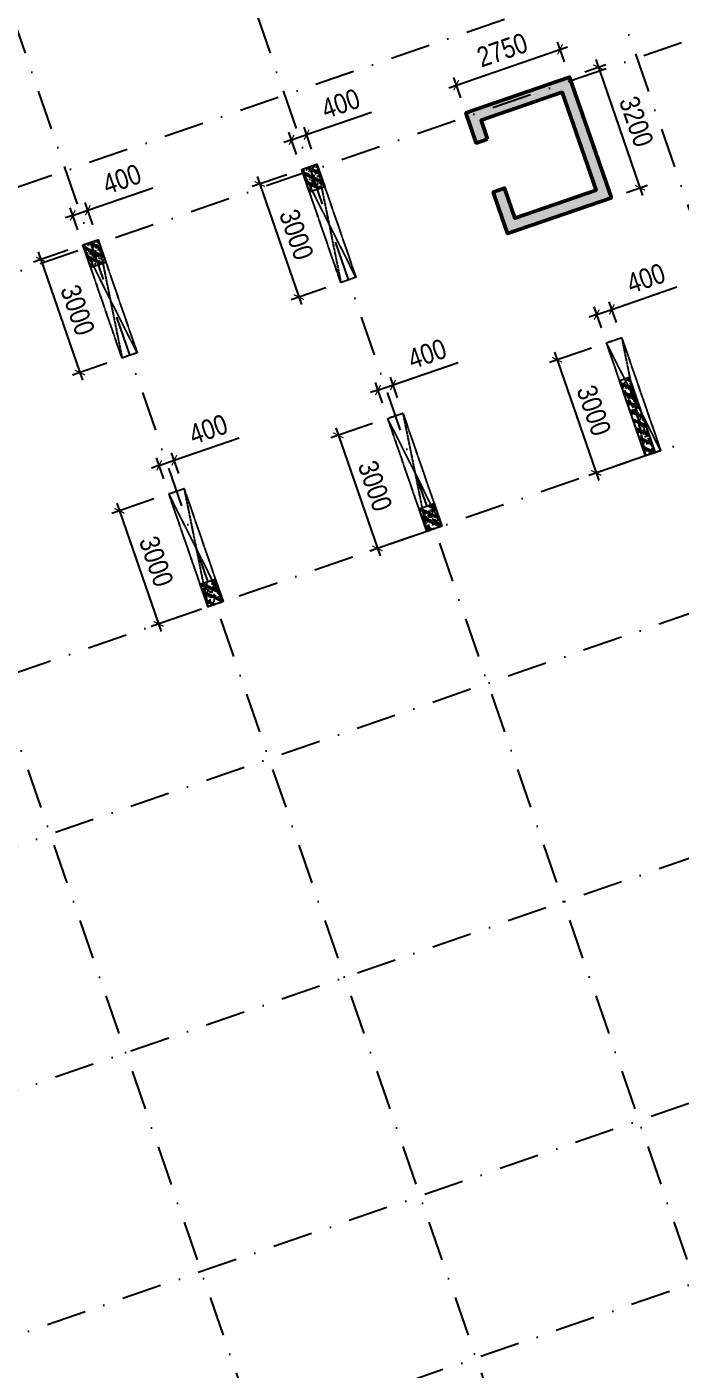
# Model space of a CAD drawing. Header units: millimetres. Extents: x 13965 to 1327256, y -72704 to 46237.
# Drawn here: x 642703 to 659071, y -32339 to 1318 of the extents above; entities that cross this region are included whole.
import ezdxf

# ---------------------------------------------------------------- set-up
doc = ezdxf.new("R2010")
doc.units = ezdxf.units.MM
doc.header["$MEASUREMENT"] = 0
for name, pattern in [('DASHDOT', [1, 0.5, -0.25, 0, -0.25]), ('DASHED', [4.5, 3, -1.5]), ('HIDDEN', [0.375, 0.25, -0.125])]:
    doc.linetypes.add(name, pattern=pattern)
for name, color, linetype in [('ccu11-Khuat', 9, 'DASHED'), ('KC2-DIM', 251, 'Continuous'), ('KT-Luoi truc South Tower', 8, 'DASHDOT'), ('ST_MBDV Cot vach 220805$0$AUDIT_I_220805193045-5', 6, 'Continuous'), ('Xref_ST_MBDV Cot vach 30.7.2022|Xref_ST_MBDV Cot vach 30.7.2022|Xref_ST_MBDV Cot vach 30.7.2022|Xref_ST_MBDV Cot vach 30.7.2022|KC-Betong', 6, 'Continuous')]:
    doc.layers.add(name, color=color, linetype=linetype)
doc.layers.add('KT-Kich thuoc', color=159, linetype='Continuous', lineweight=18)
doc.layers.add('ST_MBDV Cot vach 220805$0$KT-Net cot vach', color=6, linetype='Continuous', lineweight=50)
doc.styles.add('Arial Narrow', font='ARIALN.TTF')
doc.dimstyles.new('ccu12-200', dxfattribs={"dimscale": 200, "dimtxt": 2.5, "dimasz": 1, "dimexe": 1, "dimexo": 2, "dimgap": 1, "dimtad": 1, "dimdec": 0, "dimdsep": 46, "dimtxsty": 'Arial Narrow', "dimblk": 'ARCHTICK', "dimcen": -1, "dimdle": 1, "dimclrd": 256, "dimclre": 256, "dimclrt": 3, "dimadec": 0, "dimazin": 2, "dimtfac": 0.1, "dimtdec": 0, "dimtmove": 0, "dimatfit": 1, "dimldrblk": 'ARCHTICK', "dimfxl": 1, "dimtvp": 0.833333, "dimtolj": 1, "dimtzin": 12, "dimarcsym": 0})

# ---------------------------------------------------------------- blocks, each defined once
blk = doc.blocks.new('Asix South Tower')
at = {"layer": 'KT-Luoi truc South Tower', "ltscale": 2000}
for p, q in [((-82960.9, 57293.9), (-64795.6, 4678.7)), ((-91137.3, 54471), (-72972, 1855.8)), ((-96619.8, 52578.2), (-78454.5, -37)), ((-102102.2, 50685.3), (-83937, -1929.8)), ((-67132.6, 45709), (-110541.5, 30722.1)), ((-66479.9, 43818.5), (-109888.9, 28831.6)), ((-37736.8, 39354.3), (-105450.5, 15976.2)), ((-63379.6, 34838.6), (-106788.6, 19851.7)), ((-37735.1, 33218.9), (-103274.2, 10591.7)), ((-47391.3, 23749.2), (-101381.4, 5109.2)), ((-45988, 19684.6), (-99978.1, 1044.6))]:
    blk.add_line(p, q, dxfattribs=at)
blk = doc.blocks.new('_ArchTick')
at = {"color": 0, "const_width": 0.15}
blk.add_lwpolyline([(-0.5, -0.5), (0.5, 0.5)], dxfattribs=at)
blk = doc.blocks.new('*D539')
at = {"layer": 'Defpoints', "color": 0, "transparency": 16777216}
for p in [(644109, -4151, 0), (645088, -6987, 0), (644034, -7351)]:
    blk.add_point(p, dxfattribs=at)
at = {"layer": 'KC2-DIM', "lineweight": -2, "transparency": 16777216}
for p, q in [((643731, -4282), (642866, -4580)), ((642990, -4326), (644100, -7540)), ((644710, -7117), (643845, -7416))]:
    blk.add_line(p, q, dxfattribs=at)
at = {"layer": 'KC2-DIM', "lineweight": -2, "transparency": 16777216, "xscale": 200, "yscale": 200, "zscale": 200}
for p, rotation in [((643055, -4515), 109.0471379540002), ((644034, -7351), 289.0471379540002)]:
    blk.add_blockref('_ArchTick', p, dxfattribs=dict(at, rotation=rotation))
at = {"layer": 'KC2-DIM', "color": 3, "transparency": 16777216, "insert": (643975, -5784), "char_height": 500, "attachment_point": 5, "rotation": 289.0471, "style": 'Arial Narrow'}
blk.add_mtext('\\A1;3000', dxfattribs=at)
blk = doc.blocks.new('*D540')
at = {"layer": 'Defpoints', "color": 0, "transparency": 16777216}
for p in [(644231, -3277), (644487, -4021, 0), (644109, -4151, 0)]:
    blk.add_point(p, dxfattribs=at)
at = {"layer": 'KC2-DIM', "lineweight": -2, "transparency": 16777216}
for p, q in [((644231, -3277), (645857, -2716)), ((643979, -3773), (643787, -3219)), ((643853, -3408), (644231, -3277)), ((644357, -3642), (644166, -3088)), ((643853, -3408), (643664, -3473))]:
    blk.add_line(p, q, dxfattribs=at)
at = {"layer": 'KC2-DIM', "lineweight": -2, "transparency": 16777216, "xscale": 200, "yscale": 200, "zscale": 200}
for p, rotation in [((643853, -3408), 19.04720126997725), ((644231, -3277), 199.0472012699772)]:
    blk.add_blockref('_ArchTick', p, dxfattribs=dict(at, rotation=rotation))
at = {"layer": 'KC2-DIM', "color": 3, "transparency": 16777216, "insert": (645085, -2501), "char_height": 500, "attachment_point": 5, "rotation": 19.0472, "style": 'Arial Narrow'}
blk.add_mtext('\\A1;400', dxfattribs=at)
blk = doc.blocks.new('*D541')
at = {"layer": 'Defpoints', "color": 0, "transparency": 16777216}
for p in [(649592, -2258, 0), (650571, -5094, 0), (649517, -5458)]:
    blk.add_point(p, dxfattribs=at)
at = {"layer": 'KC2-DIM', "lineweight": -2, "transparency": 16777216}
for p, q in [((649214, -2389), (648349, -2687)), ((648472, -2433), (649582, -5647)), ((650193, -5225), (649328, -5523))]:
    blk.add_line(p, q, dxfattribs=at)
at = {"layer": 'KC2-DIM', "lineweight": -2, "transparency": 16777216, "xscale": 200, "yscale": 200, "zscale": 200}
for p, rotation in [((648538, -2622), 109.0471379540002), ((649517, -5458), 289.0471379540002)]:
    blk.add_blockref('_ArchTick', p, dxfattribs=dict(at, rotation=rotation))
at = {"layer": 'KC2-DIM', "color": 3, "transparency": 16777216, "insert": (649458, -3891), "char_height": 500, "attachment_point": 5, "rotation": 289.0471, "style": 'Arial Narrow'}
blk.add_mtext('\\A1;3000', dxfattribs=at)
blk = doc.blocks.new('*D542')
at = {"layer": 'Defpoints', "color": 0, "transparency": 16777216}
for p in [(649713, -1385), (649592, -2258, 0), (649970, -2128, 0)]:
    blk.add_point(p, dxfattribs=at)
at = {"layer": 'KC2-DIM', "lineweight": -2, "transparency": 16777216}
for p, q in [((649713, -1385), (651340, -823)), ((649461, -1880), (649270, -1326)), ((649839, -1750), (649648, -1196)), ((649335, -1515), (649146, -1580)), ((649335, -1515), (649713, -1385))]:
    blk.add_line(p, q, dxfattribs=at)
at = {"layer": 'KC2-DIM', "lineweight": -2, "transparency": 16777216, "xscale": 200, "yscale": 200, "zscale": 200}
for p, rotation in [((649713, -1385), 199.0472012699772), ((649335, -1515), 19.04720126997725)]:
    blk.add_blockref('_ArchTick', p, dxfattribs=dict(at, rotation=rotation))
at = {"layer": 'KC2-DIM', "color": 3, "transparency": 16777216, "insert": (650567, -608), "char_height": 500, "attachment_point": 5, "rotation": 19.0472, "style": 'Arial Narrow'}
blk.add_mtext('\\A1;400', dxfattribs=at)
blk = doc.blocks.new('*D545')
at = {"layer": 'Defpoints', "color": 0, "transparency": 16777216}
for p in [(646263, -10390, 0), (647242, -13225, 0), (646004, -13653)]:
    blk.add_point(p, dxfattribs=at)
at = {"layer": 'KC2-DIM', "lineweight": -2, "transparency": 16777216}
for p, q in [((645885, -10520), (644836, -10882)), ((644960, -10628), (646069, -13842)), ((646864, -13356), (645815, -13718))]:
    blk.add_line(p, q, dxfattribs=at)
at = {"layer": 'KC2-DIM', "lineweight": -2, "transparency": 16777216, "xscale": 200, "yscale": 200, "zscale": 200}
for p, rotation in [((645025, -10817), 109.0471379540024), ((646004, -13653), 289.0471379540024)]:
    blk.add_blockref('_ArchTick', p, dxfattribs=dict(at, rotation=rotation))
at = {"layer": 'KC2-DIM', "color": 3, "transparency": 16777216, "insert": (645945, -12086), "char_height": 500, "attachment_point": 5, "rotation": 289.0471, "style": 'Arial Narrow'}
blk.add_mtext('\\A1;3000', dxfattribs=at)
blk = doc.blocks.new('*D546')
at = {"layer": 'Defpoints', "color": 0, "transparency": 16777216}
for p in [(646397, -9550), (646263, -10390, 0), (646641, -10259, 0)]:
    blk.add_point(p, dxfattribs=at)
at = {"layer": 'KC2-DIM', "lineweight": -2, "transparency": 16777216}
for p, q in [((646397, -9550), (648023, -8989)), ((646511, -9881), (646331, -9361)), ((646018, -9681), (645829, -9746)), ((646133, -10012), (645953, -9492)), ((646018, -9681), (646397, -9550))]:
    blk.add_line(p, q, dxfattribs=at)
at = {"layer": 'KC2-DIM', "lineweight": -2, "transparency": 16777216, "xscale": 200, "yscale": 200, "zscale": 200}
for p, rotation in [((646397, -9550), 199.0471379540016), ((646018, -9681), 19.04713795400158)]:
    blk.add_blockref('_ArchTick', p, dxfattribs=dict(at, rotation=rotation))
at = {"layer": 'KC2-DIM', "color": 3, "transparency": 16777216, "insert": (647250, -8774), "char_height": 500, "attachment_point": 5, "rotation": 19.0471, "style": 'Arial Narrow'}
blk.add_mtext('\\A1;400', dxfattribs=at)
blk = doc.blocks.new('*D547')
at = {"layer": 'Defpoints', "color": 0, "transparency": 16777216}
for p in [(651746, -8497, 0), (652725, -11333, 0), (651487, -11760)]:
    blk.add_point(p, dxfattribs=at)
at = {"layer": 'KC2-DIM', "lineweight": -2, "transparency": 16777216}
for p, q in [((651367, -8627), (650319, -8990)), ((650442, -8735), (651552, -11949)), ((652347, -11463), (651298, -11825))]:
    blk.add_line(p, q, dxfattribs=at)
at = {"layer": 'KC2-DIM', "lineweight": -2, "transparency": 16777216, "xscale": 200, "yscale": 200, "zscale": 200}
for p, rotation in [((650508, -8924), 109.0471379540024), ((651487, -11760), 289.0471379540024)]:
    blk.add_blockref('_ArchTick', p, dxfattribs=dict(at, rotation=rotation))
at = {"layer": 'KC2-DIM', "color": 3, "transparency": 16777216, "insert": (651428, -10194), "char_height": 500, "attachment_point": 5, "rotation": 289.0471, "style": 'Arial Narrow'}
blk.add_mtext('\\A1;3000', dxfattribs=at)
blk = doc.blocks.new('*D548')
at = {"layer": 'Defpoints', "color": 0, "transparency": 16777216}
for p in [(651879, -7658), (652124, -8366, 0), (651746, -8497, 0)]:
    blk.add_point(p, dxfattribs=at)
at = {"layer": 'KC2-DIM', "lineweight": -2, "transparency": 16777216}
for p, q in [((651879, -7658), (653506, -7096)), ((651615, -8119), (651436, -7599)), ((651501, -7788), (651879, -7658)), ((651993, -7988), (651814, -7468)), ((651501, -7788), (651312, -7853))]:
    blk.add_line(p, q, dxfattribs=at)
at = {"layer": 'KC2-DIM', "lineweight": -2, "transparency": 16777216, "xscale": 200, "yscale": 200, "zscale": 200}
for p, rotation in [((651501, -7788), 19.04713795400158), ((651879, -7658), 199.0471379540016)]:
    blk.add_blockref('_ArchTick', p, dxfattribs=dict(at, rotation=rotation))
at = {"layer": 'KC2-DIM', "color": 3, "transparency": 16777216, "insert": (652733, -6881), "char_height": 500, "attachment_point": 5, "rotation": 19.0471, "style": 'Arial Narrow'}
blk.add_mtext('\\A1;400', dxfattribs=at)
blk = doc.blocks.new('*D549')
at = {"layer": 'Defpoints', "color": 0, "transparency": 16777216}
for p in [(657228, -6604, 0), (658207, -9440, 0), (656969, -9867)]:
    blk.add_point(p, dxfattribs=at)
at = {"layer": 'KC2-DIM', "lineweight": -2, "transparency": 16777216}
for p, q in [((656850, -6735), (655801, -7097)), ((655925, -6842), (657034, -10056)), ((657829, -9570), (656780, -9933))]:
    blk.add_line(p, q, dxfattribs=at)
at = {"layer": 'KC2-DIM', "lineweight": -2, "transparency": 16777216, "xscale": 200, "yscale": 200, "zscale": 200}
for p, rotation in [((655990, -7032), 109.0471379540024), ((656969, -9867), 289.0471379540024)]:
    blk.add_blockref('_ArchTick', p, dxfattribs=dict(at, rotation=rotation))
at = {"layer": 'KC2-DIM', "color": 3, "transparency": 16777216, "insert": (656910, -8301), "char_height": 500, "attachment_point": 5, "rotation": 289.0471, "style": 'Arial Narrow'}
blk.add_mtext('\\A1;3000', dxfattribs=at)
blk = doc.blocks.new('*D550')
at = {"layer": 'Defpoints', "color": 0, "transparency": 16777216}
for p in [(657361, -5765), (657228, -6604, 0), (657606, -6474, 0)]:
    blk.add_point(p, dxfattribs=at)
at = {"layer": 'KC2-DIM', "lineweight": -2, "transparency": 16777216}
for p, q in [((657361, -5765), (658988, -5203)), ((657098, -6226), (656918, -5706)), ((657476, -6095), (657296, -5576)), ((656983, -5895), (656794, -5961)), ((656983, -5895), (657361, -5765))]:
    blk.add_line(p, q, dxfattribs=at)
at = {"layer": 'KC2-DIM', "lineweight": -2, "transparency": 16777216, "xscale": 200, "yscale": 200, "zscale": 200}
for p, rotation in [((657361, -5765), 199.0471379540014), ((656983, -5895), 19.04713795400142)]:
    blk.add_blockref('_ArchTick', p, dxfattribs=dict(at, rotation=rotation))
at = {"layer": 'KC2-DIM', "color": 3, "transparency": 16777216, "insert": (658215, -4988), "char_height": 500, "attachment_point": 5, "rotation": 19.0471, "style": 'Arial Narrow'}
blk.add_mtext('\\A1;400', dxfattribs=at)
blk = doc.blocks.new('*D615')
at = {"layer": 'Defpoints', "color": 0, "transparency": 16777216}
for p in [(656063, 755), (656303, 59), (653704, -839)]:
    blk.add_point(p, dxfattribs=at)
at = {"layer": 'KC2-DIM', "lineweight": -2, "transparency": 16777216}
for p, q in [((653274, -208), (656252, 820)), ((656172, 437), (655997, 944)), ((653573, -461), (653398, 46))]:
    blk.add_line(p, q, dxfattribs=at)
at = {"layer": 'KC2-DIM', "lineweight": -2, "transparency": 16777216, "xscale": 200, "yscale": 200, "zscale": 200}
for p, rotation in [((656063, 755), 19.04713795401424), ((653463, -143), 199.0471379540143)]:
    blk.add_blockref('_ArchTick', p, dxfattribs=dict(at, rotation=rotation))
at = {"layer": 'KC2-DIM', "color": 3, "transparency": 16777216, "insert": (654614, 736), "char_height": 500, "attachment_point": 5, "rotation": 19.0471, "style": 'Arial Narrow'}
blk.add_mtext('\\A1;2750', dxfattribs=at)
blk = doc.blocks.new('*D616')
at = {"layer": 'Defpoints', "color": 0, "transparency": 16777216}
for p in [(656303, 59), (657347, -2966), (658066, -2718)]:
    blk.add_point(p, dxfattribs=at)
at = {"layer": 'KC2-DIM', "lineweight": -2, "transparency": 16777216}
for p, q in [((656681, 189), (657210, 372)), ((656956, 496), (658131, -2907)), ((657725, -2836), (658255, -2653))]:
    blk.add_line(p, q, dxfattribs=at)
at = {"layer": 'KC2-DIM', "lineweight": -2, "transparency": 16777216, "xscale": 200, "yscale": 200, "zscale": 200}
for p, rotation in [((657021, 307), 109.0471379534282), ((658066, -2718), 289.0471379534281)]:
    blk.add_blockref('_ArchTick', p, dxfattribs=dict(at, rotation=rotation))
at = {"layer": 'KC2-DIM', "color": 3, "transparency": 16777216, "insert": (657974, -1057), "char_height": 500, "attachment_point": 5, "rotation": 289.0471, "style": 'Arial Narrow'}
blk.add_mtext('\\A1;3200', dxfattribs=at)
blk = doc.blocks.new('*U67')
h = blk.add_hatch()
h.set_pattern_fill('VATLIEU04', color=250, scale=40, style=0, pattern_type=2)
h.set_pattern_definition([(50, (-550, 650.03), (286.904, -25.1), [30, -330]), (355, (-550, 650.03), (-55.5, 300.88), [24, -264]), (100.451, (-526.1, 647.93), (231.404, 275.776), [25.496, -280.457]), (46.184, (-550, 730.03), (426.9, -66.21), [45, -495]), (96.636, (-514.43, 724.5), (373.87, 389.65), [38.24, -420.69]), (351.184, (-550, 730.03), (373.86, 389.65), [36, -396]), (21, (-510, 710.03), (238.763, -161.048), [30, -330]), (326, (-510, 710.03), (97.326, 290.06), [24, -264]), (71.451, (-490.1, 696.6), (336.09, 129.01), [25.496, -280.457]), (37.5, (-550, 650.03), (4.864, 133.1575), [0, -260.8, 0, -268, 0, -265]), (7.5, (-550, 650.03), (105.228, 157.765), [0, -152.8, 0, -254.8, 0, -101]), (327.5, (-639.2, 650.03), (213.529, -9.022), [0, -100, 0, -312, 0, -414]), (317.5, (-679.2, 650.03), (233.274, 40.042), [0, -130, 0, -207.2, 0, -294]), (45, (-550, 650.03), (-120.208, 120.208), []), (45, (-550, 699.03), (-120.208, 120.208), [])])
h.paths.add_polyline_path([(-475, -475), (-75, -475), (-75, 125), (-475, 125)])
at = {"color": 6, "ltscale": 0.25}
blk.add_lwpolyline([(-475, -475), (-75, -475), (-75, 125), (-475, 125)], close=True, dxfattribs=at)
at = {"layer": 'Defpoints', "linetype": 'ByBlock', "ltscale": 30}
for p, q in [((-75, -475), (-475, 125)), ((-475, -475), (-75, 125))]:
    blk.add_line(p, q, dxfattribs=at)
blk = doc.blocks.new('*U62')
h = blk.add_hatch()
h.set_pattern_fill('VATLIEU04', color=250, scale=40, style=0, pattern_type=2)
h.set_pattern_definition([(50, (-550, 650.03), (286.904, -25.1), [30, -330]), (355, (-550, 650.03), (-55.5, 300.88), [24, -264]), (100.451, (-526.1, 647.93), (231.404, 275.776), [25.496, -280.457]), (46.184, (-550, 730.03), (426.9, -66.21), [45, -495]), (96.636, (-514.43, 724.5), (373.87, 389.65), [38.24, -420.69]), (351.184, (-550, 730.03), (373.86, 389.65), [36, -396]), (21, (-510, 710.03), (238.763, -161.048), [30, -330]), (326, (-510, 710.03), (97.326, 290.06), [24, -264]), (71.451, (-490.1, 696.6), (336.09, 129.01), [25.496, -280.457]), (37.5, (-550, 650.03), (4.864, 133.1575), [0, -260.8, 0, -268, 0, -265]), (7.5, (-550, 650.03), (105.228, 157.765), [0, -152.8, 0, -254.8, 0, -101]), (327.5, (-639.2, 650.03), (213.529, -9.022), [0, -100, 0, -312, 0, -414]), (317.5, (-679.2, 650.03), (233.274, 40.042), [0, -130, 0, -207.2, 0, -294]), (45, (-550, 650.03), (-120.208, 120.208), []), (45, (-550, 699.03), (-120.208, 120.208), [])])
h.paths.add_polyline_path([(-475, -475), (-75, -475), (-75, 125), (-475, 125)])
at = {"color": 6, "ltscale": 0.25}
blk.add_lwpolyline([(-475, -475), (-75, -475), (-75, 125), (-475, 125)], close=True, dxfattribs=at)
at = {"layer": 'Defpoints', "linetype": 'ByBlock', "ltscale": 30}
for p, q in [((-75, -475), (-475, 125)), ((-475, -475), (-75, 125))]:
    blk.add_line(p, q, dxfattribs=at)
blk = doc.blocks.new('*U52')
h = blk.add_hatch()
h.set_pattern_fill('VATLIEU04', color=250, scale=40, style=0, pattern_type=2)
h.set_pattern_definition([(50, (-700, 2050), (286.904, -25.1), [30, -330]), (355, (-700, 2050), (-55.5, 300.877), [24, -264]), (100.451, (-676.1, 2047.9), (231.404, 275.776), [25.496, -280.457]), (46.184, (-700, 2130), (426.896, -66.208), [45, -495]), (96.636, (-664.43, 2124.5), (373.865, 389.65), [38.244, -420.685]), (351.184, (-700, 2130), (373.865, 389.65), [36, -396]), (21, (-660, 2110), (238.763, -161.048), [30, -330]), (326, (-660, 2110), (97.326, 290.06), [24, -264]), (71.451, (-640.1, 2096.58), (336.09, 129.012), [25.496, -280.457]), (37.5, (-700, 2050), (4.864, 133.1575), [0, -260.8, 0, -268, 0, -265]), (7.5, (-700, 2050), (105.228, 157.765), [0, -152.8, 0, -254.8, 0, -101]), (327.5, (-789.2, 2050), (213.529, -9.022), [0, -100, 0, -312, 0, -414]), (317.5, (-829.2, 2050), (233.274, 40.042), [0, -130, 0, -207.2, 0, -294]), (45, (-700, 2050), (-120.208, 120.208), []), (45, (-700, 2099), (-120.208, 120.208), [])])
h.paths.add_polyline_path([(-475, -475), (-225, -475), (-225, 1525), (-475, 1525)])
at = {"color": 6, "ltscale": 0.25}
blk.add_lwpolyline([(-475, -475), (-225, -475), (-225, 1525), (-475, 1525)], close=True, dxfattribs=at)
at = {"layer": 'Defpoints', "linetype": 'ByBlock', "ltscale": 30}
for p, q in [((-225, -475), (-475, 1525)), ((-475, -475), (-225, 1525))]:
    blk.add_line(p, q, dxfattribs=at)
blk = doc.blocks.new('*U55')
h = blk.add_hatch()
h.set_pattern_fill('VATLIEU04', color=250, scale=40, style=0, pattern_type=2)
h.set_pattern_definition([(50, (-550, 650.2), (286.904, -25.1), [30, -330]), (355, (-550, 650.2), (-55.5, 300.88), [24, -264]), (100.451, (-526.1, 648.1), (231.404, 275.776), [25.496, -280.457]), (46.184, (-550, 730.2), (426.9, -66.21), [45, -495]), (96.636, (-514.43, 724.67), (373.87, 389.65), [38.24, -420.69]), (351.184, (-550, 730.2), (373.86, 389.65), [36, -396]), (21, (-510, 710.2), (238.763, -161.048), [30, -330]), (326, (-510, 710.2), (97.326, 290.06), [24, -264]), (71.451, (-490.1, 696.77), (336.09, 129.01), [25.496, -280.457]), (37.5, (-550, 650.19), (4.864, 133.1575), [0, -260.8, 0, -268, 0, -265]), (7.5, (-550, 650.19), (105.228, 157.765), [0, -152.8, 0, -254.8, 0, -101]), (327.5, (-639.2, 650.19), (213.529, -9.022), [0, -100, 0, -312, 0, -414]), (317.5, (-679.2, 650.2), (233.274, 40.042), [0, -130, 0, -207.2, 0, -294]), (45, (-550, 650.19), (-120.208, 120.208), []), (45, (-550, 699.19), (-120.208, 120.208), [])])
h.paths.add_polyline_path([(-475, -475), (-75, -475), (-75, 125), (-475, 125)])
at = {"color": 6, "ltscale": 0.25}
blk.add_lwpolyline([(-475, -475), (-75, -475), (-75, 125), (-475, 125)], close=True, dxfattribs=at)
at = {"layer": 'Defpoints', "linetype": 'ByBlock', "ltscale": 30}
for p, q in [((-75, -475), (-475, 125)), ((-475, -475), (-75, 125))]:
    blk.add_line(p, q, dxfattribs=at)
blk = doc.blocks.new('*U1000')
at = {"color": 6, "linetype": 'HIDDEN', "ltscale": 10}
for p, q in [((-75, 2525), (-475, -475)), ((-75, -475), (-475, 2525))]:
    blk.add_line(p, q, dxfattribs=at)
blk.add_lwpolyline([(-475, -475), (-75, -475), (-75, 2525), (-475, 2525)], close=True, dxfattribs=at)
blk = doc.blocks.new('MBCV-T37')
at = {"layer": 'ST_MBDV Cot vach 220805$0$KT-Net cot vach'}
h = blk.add_hatch(dxfattribs=at)
h.set_pattern_fill('1BETONG2-BOP', color=250, scale=30, style=0, pattern_type=2)
h.set_pattern_definition([(69.0471, (-55457.53, 13705.11), (209.5408, 52.4275), [22.5, -247.5]), (14.0471, (-55457.53, 13705.11), (-112.989, 199.7187), [18, -198]), (119.4985, (-55440.07, 13709.48), (96.552, 252.1462), [19.122, -210.3426]), (65.2313, (-55477.1, 13761.83), (318.848, 57.55), [33.75, -371.25]), (115.6827, (-55450.54, 13766.62), (169.677, 367.7426), [28.683, -315.514]), (10.2313, (-55477.1, 13761.83), (169.677, 367.743), [27, -297]), (40.0471, (-55443.86, 13757.44), (208.686, -55.7332), [22.5, -247.5]), (245.0471, (-55443.86, 13757.44), (226.3168, -37.8782), [18, -198]), (90.4985, (-55426.47, 13752.8), (206.6893, 173.7226), [19.122, -210.3426]), (86.54714, (-55457.53, 13705.11), (-73.03432, 68.2125), [0, -195.6, 0, -201, 0, -198.75]), (23.5471, (-55457.53, 13705.11), (43.1377, 135.5289), [0, -114.6, 0, -191.1, 0, -75.75]), (346.54714, (-55520.766, 13683.28), (153.58697, 45.86723), [0, -75, 0, -234, 0, -310.5]), (336.5471, (-55549.12, 13673.49), (155.5764, 85.4834), [0, -97.5, 0, -155.4, 0, -220.5]), (334.0471, (-55457.53, 13705.11), (55.798, 114.6422), []), (334.0471, (-55469.52, 13739.85), (55.798, 114.6422), [])])
h.paths.add_polyline_path([(-47017, 20667), (-47181, 21139), (-45148, 21841), (-44300, 19383), (-46332, 18682), (-46593, 19438), (-46877, 19340), (-46518, 18300), (-43918, 19198), (-44963, 22223), (-47562, 21325), (-47301, 20569)])
at = {"layer": 'ST_MBDV Cot vach 220805$0$KT-Net cot vach', "elevation": 0}
blk.add_lwpolyline([(-47017, 20667), (-47181, 21139), (-45148, 21841), (-44300, 19383), (-46332, 18682), (-46593, 19438), (-46877, 19340), (-46518, 18300), (-43918, 19198), (-44963, 22223), (-47562, 21325), (-47301, 20569)], close=True, dxfattribs=at)
at = {"layer": 'ST_MBDV Cot vach 220805$0$AUDIT_I_220805193045-5', "linetype": 'ByBlock', "xscale": -1, "rotation": 199.0471379540016}
for name, p in [('*U62', (-51070, 19612, 0)), ('*U67', (-56552, 17719, 0)), ('*U52', (-43107, 14320, 0)), ('*U55', (-48133, 11104, 0)), ('*U55', (-53615, 9212, 0))]:
    blk.add_blockref(name, p, dxfattribs=at)
at = {"layer": 'Xref_ST_MBDV Cot vach 30.7.2022|Xref_ST_MBDV Cot vach 30.7.2022|Xref_ST_MBDV Cot vach 30.7.2022|Xref_ST_MBDV Cot vach 30.7.2022|KC-Betong', "linetype": 'ByBlock', "xscale": -1, "rotation": 199.0471379540016}
for p in [(-51070, 19612, 0), (-56552, 17719, 0), (-43434, 15266, 0), (-48916, 13373, 0), (-54398, 11480, 0)]:
    blk.add_blockref('*U1000', p, dxfattribs=at)

msp = doc.modelspace()

# ---------------------------------------------------------------- block references
at = {"layer": 'ccu11-Khuat'}
msp.add_blockref('MBCV-T37', (701265.6, -22163.9, 0), dxfattribs=at)
at = {"layer": 'KT-Kich thuoc'}
msp.add_blockref('Asix South Tower', (735038.2, -39634.4), dxfattribs=at)

# ---------------------------------------------------------------- dimensions: what is measured, and where the dimension line sits
at = {"layer": 'KC2-DIM'}
for p1, p2, distance, picture, middle in [((653703.6, -838.8), (656303, 58.6), 736.2, '*D615', (654614.5, 736.1)), ((656303, 58.6), (657347.3, -2966.2), 760, '*D616', (657973.9, -1057.1)), ((649591.7, -2258.3, 0), (649969.8, -2127.7, 0), 786.1, '*D542', (650567.1, -608.2, 0)), ((644109.3, -4151.1, 0), (644487.4, -4020.5, 0), 786.1, '*D540', (645084.6, -2501, 0)), ((649591.7, -2258.3, 0), (650570.7, -5094, 0), -1115, '*D541', (649457.6, -3891.4, 0)), ((644109.3, -4151.1, 0), (645088.3, -6986.8, 0), -1115, '*D539', (643975.2, -5784.2, 0)), ((657228, -6604.1, 0), (657606.1, -6473.6, 0), 749.9, '*D550', (658215.2, -4988.3)), ((651745.6, -8496.9, 0), (652123.7, -8366.4, 0), 749.9, '*D548', (652732.8, -6881.1)), ((657228, -6604.1, 0), (658207.1, -9439.9, 0), -1309.7, '*D549', (656910, -8300.8)), ((646263.1, -10389.7, 0), (646641.2, -10259.2, 0), 749.9, '*D546', (647250.3, -8773.9)), ((651745.6, -8496.9, 0), (652724.6, -11332.7, 0), -1309.7, '*D547', (651427.5, -10193.6)), ((646263.1, -10389.7, 0), (647242.2, -13225.5, 0), -1309.7, '*D545', (645945, -12086.4))]:
    dim = msp.add_aligned_dim(p1=p1, p2=p2, distance=distance, dimstyle='ccu12-200', dxfattribs=at)
    dim.commit()
    dim.dimension.update_dxf_attribs({"geometry": picture, "text_midpoint": middle})

doc.saveas('drawing.dxf')
